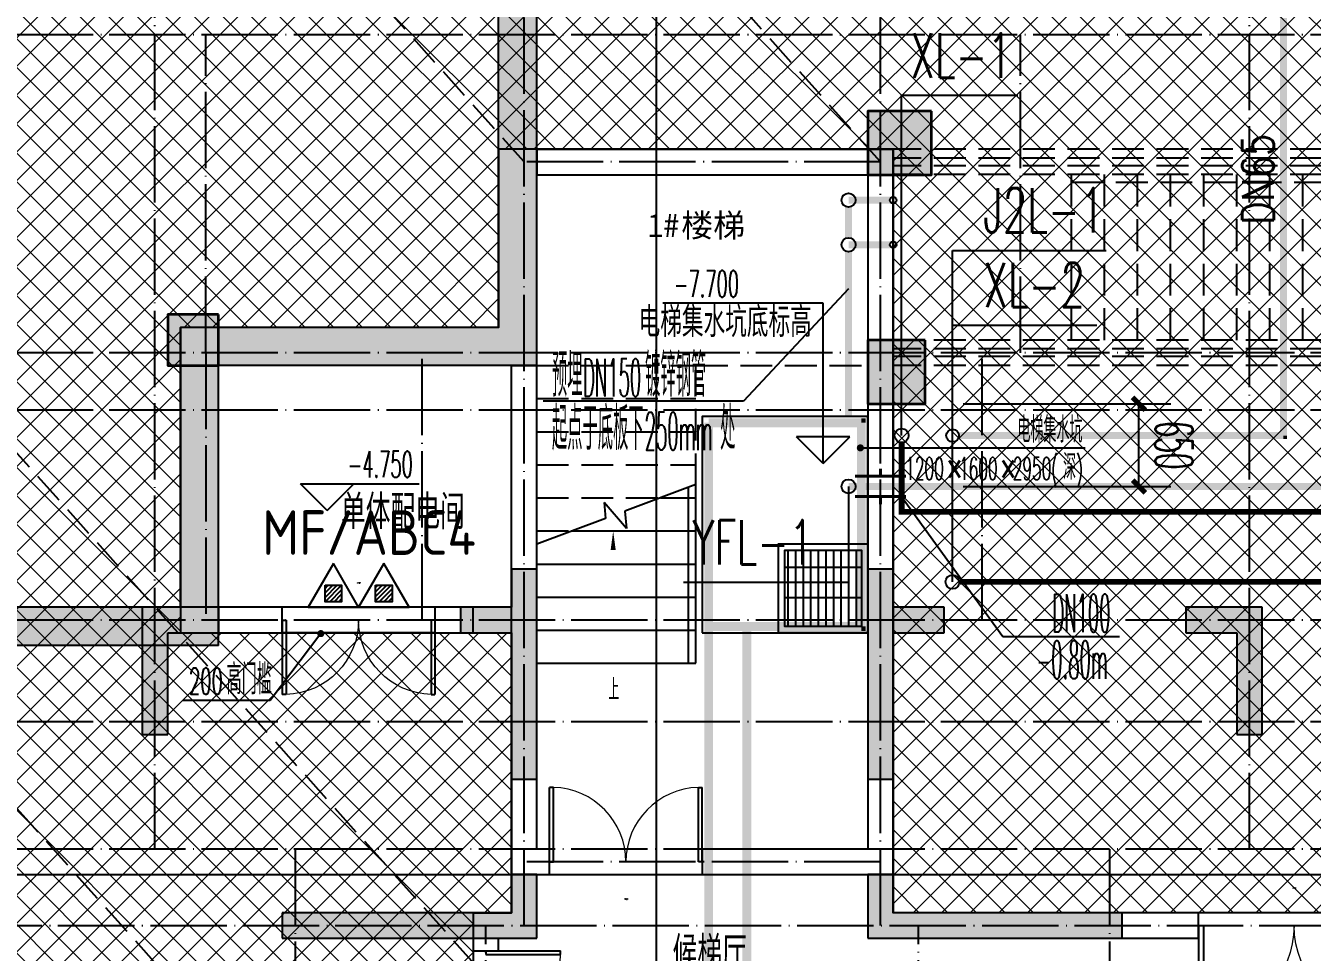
# Model space of a CAD drawing. Extents: x 27938 to 1507990, y 110129 to 923079.
# Drawn here: x 668095 to 678203, y 670650 to 677932 of the extents above; entities that cross this region are included whole.
import ezdxf
from ezdxf.xclip import XClip

# ---------------------------------------------------------------- set-up
doc = ezdxf.new("R2010")
doc.units = 0
doc.header["$LTSCALE"] = 1000
doc.header["$MEASUREMENT"] = 0
doc.header["$XCLIPFRAME"] = 0
for name, pattern in [('#P_--_20B1_001_t3$0$DASH', [0.35, 0.25, -0.1]), ('__DASH', [0.35, 0.25, -0.1]), ('DASH', [0.35, 0.25, -0.1]), ('DOTE', [2.4200000000000004, 2, -0.2, 0.02, -0.2])]:
    doc.linetypes.add(name, pattern=pattern)
for name, color, linetype in [('----建筑底图', 8, 'Continuous'), ('COLUMN', 9, 'Continuous'), ('DIM_ELEV', 3, 'Continuous'), ('DIM_LEAD', 3, 'Continuous'), ('DIM_SYMB', 3, 'Continuous'), ('DIM_不分区消火栓', 1, 'Continuous'), ('DIM_压力废', 3, 'Continuous'), ('DIM_废水', 31, 'Continuous'), ('DIM_给水', 3, 'Continuous'), ('DOOR_FIRE_TEXT', 7, 'Continuous'), ('DOTE', 1, 'Continuous'), ('EQUIP_污水', 7, 'Continuous'), ('EQUIP_消防', 7, 'Continuous'), ('EQUIP_灭火器', 7, 'Continuous'), ('HS-A-墙-砼', 41, 'Continuous'), ('PIPE-不分区消火栓', 1, 'TG_X'), ('PIPE-压力废', 31, 'YF'), ('PIPE-废水', 31, 'TG_F'), ('PIPE-给水中', 72, 'J2'), ('PUB_HATCH', 8, 'Continuous'), ('PUB_TEXT', 4, 'Continuous'), ('STAIR', 2, 'Continuous'), ('TEXT_灭火器', 7, 'Continuous'), ('TEXT_给水', 7, 'Continuous'), ('TWT_LEAD', 3, 'Continuous'), ('VALVE_污水', 7, 'Continuous'), ('VPIPE-不分区消火栓', 1, 'Continuous'), ('VPIPE-压力废', 31, 'YF'), ('VPIPE-废水', 31, 'Continuous'), ('VPIPE-给水中', 72, 'J2'), ('WALL', 9, 'Continuous'), ('WINDOW', 4, 'Continuous'), ('人防集水坑', 11, 'Continuous'), ('排水', 155, 'Continuous')]:
    doc.layers.add(name, color=color, linetype=linetype)
doc.layers.add('填充', color=251, linetype='Continuous', lineweight=5)
doc.layers.add('砼柱', color=2, linetype='Continuous', lineweight=35)
doc.styles.add('_TCH_DIM', font='SIMPLEX.shx', dxfattribs={"width": 0.7, "bigfont": 'GBCBIG.shx'})
doc.styles.add('_TCH_DIM_T3', font='SIMPLEX.shx', dxfattribs={"width": 0.4941176470588236, "bigfont": 'GBCBIG.shx'})
doc.styles.add('_TCH_WINDOW', font='SIMPLEX.shx', dxfattribs={"width": 0.7, "height": 3.5, "bigfont": 'GBCBIG.shx'})
doc.styles.add('_TWT_PIPEDN', font='SIMPLEX', dxfattribs={"width": 0.8, "height": 3.5, "bigfont": 'HZTXT'})
doc.styles.add('_TWT_SERIAL', font='SIMPLEX', dxfattribs={"width": 0.8, "height": 3.5, "bigfont": 'HZTXT'})
doc.styles.get("Standard").update_dxf_attribs({"font": 'gbenor.shx', "bigfont": 'gbcbig.shx'})
doc.styles.add('TG_LINETYPE', font='SIMPLEX', dxfattribs={"width": 0.8, "height": 3, "bigfont": 'HZTXT'})
doc.styles.add('黑体', font='simhei.ttf')
doc.linetypes.add('J2', pattern='A,3,-0.2,["J2",Standard,S=0.25,R=0,X=-0.1,Y=-0.115],-0.35', length=3.55)
doc.linetypes.add('TG_F', pattern='A,2,-0.3,["F",TG_LINETYPE,S=0.1,R=0,X=-0.23,Y=-0.15],0', length=2.3)
doc.linetypes.add('TG_X', pattern='A,2,-0.229,["X",TG_LINETYPE,S=0.1,R=0,X=-0.229,Y=-0.15],0', length=2.229)
doc.linetypes.add('YF', pattern='A,3,-0.2,["YF",Standard,S=0.25,R=0,X=-0.1,Y=-0.115],-0.35', length=3.55)
doc.dimstyles.new('_TWT_ARCH&&100', dxfattribs={"dimtxt": 297.5, "dimasz": 100, "dimexe": 250, "dimexo": 300, "dimgap": 126.25, "dimtad": 1, "dimdec": 0, "dimzin": 0, "dimdsep": 46, "dimtxsty": '_TCH_DIM_T3', "dimblk": 'ARCHTICK', "dimcen": 0.09, "dimclrt": 7, "dimazin": 2, "dimtfac": 1, "dimtdec": 0, "dimtix": 1, "dimtmove": 2, "dimatfit": 3, "dimfxl": 1, "dimtolj": 1, "dimtzin": 0, "dimarcsym": 0})

# ---------------------------------------------------------------- blocks, each defined once
blk = doc.blocks.new('GFDGFSDFGD')
at = {"layer": 'PUB_HATCH'}
for points in [[(431616.5784086126, 374623.7242225614), (431616.5784086351, 373473.7248242751), (431816.5784082889, 373473.7248242749), (431816.5784085724, 375123.7248243011), (431616.5784088663, 375123.7248243011), (431616.5784092962, 374823.7242225614), (431216.5784092962, 374823.7242225614), (431216.5784092962, 374623.7242225614)], [(434616.5789967587, 374623.7242225614), (435016.5789960751, 374623.7242225614), (435016.5789960751, 374823.7242225614), (434616.5789960751, 374823.7242225614), (434616.5789965685, 375123.7248242187), (434416.5789968091, 375123.7248242187), (434416.5789970692, 373473.7248242476), (434616.5789967632, 373473.7248242477)], [(429316.494110341, 374823.7249912273), (428716.5787012752, 374823.7248459149), (428716.579271425, 373823.7238780342), (428916.5784529157, 373823.7245942427), (428916.5784000906, 374623.7242368265), (429316.4940420731, 374623.7240320508)], [(436916.6632950304, 374823.7249912273), (436916.6633632982, 374623.7240320508), (437316.5790052807, 374623.7242368265), (437316.5789524557, 373823.7245942427), (437516.5781339463, 373823.7238780342), (437516.5787040961, 374823.7248459149)], [(429816.3632568927, 372423.1719372816), (429816.5792986467, 372223.9949703271), (431816.5755195939, 372223.9953519432), (431816.5779332471, 372723.9945991393), (431616.5783280693, 372723.9945463392), (431616.57856569, 372423.9929713549), (430016.5799077351, 372423.9946691427)], [(436416.7941484787, 372423.1719372816), (436216.5774976362, 372423.9946691427), (434616.5788396813, 372423.9929713549), (434616.5790773536, 372723.9945462113), (434416.5794721228, 372723.9945990114), (434416.5818857774, 372223.9953519432), (436416.5781067247, 372223.9949703271)]]:
    blk.add_hatch(color=0, dxfattribs=at).paths.add_polyline_path(points)
at = {"layer": 'COLUMN', "color": 0}
for p, q in [((431816.5784085724, 375123.7248243011), (431616.5784088663, 375123.7248243011)), ((431616.5784088663, 375123.7248243011), (431616.5784092962, 374823.7242225614)), ((431816.5784082889, 373473.7248242749), (431816.5784085724, 375123.7248243011)), ((434616.5789965685, 375123.7248242187), (434416.5789968091, 375123.7248242187)), ((434416.5789968091, 375123.7248242187), (434416.5789970692, 373473.7248242476)), ((434616.5789960751, 374823.7242225614), (434616.5789965685, 375123.7248242187)), ((429316.494110341, 374823.7249912273), (428716.5787012752, 374823.7248459149)), ((428716.5787012752, 374823.7248459149), (428716.579271425, 373823.7238780342)), ((429316.4940420731, 374623.7240320508), (429316.494110341, 374823.7249912273)), ((431616.5784092962, 374823.7242225614), (431216.5784092962, 374823.7242225614)), ((431216.5784092962, 374823.7242225614), (431216.5784092962, 374623.7242225614)), ((435016.5789960751, 374823.7242225614), (434616.5789960751, 374823.7242225614)), ((435016.5789960751, 374623.7242225614), (435016.5789960751, 374823.7242225614)), ((436916.6632950304, 374823.7249912273), (436916.6633632982, 374623.7240320508)), ((437516.5787040961, 374823.7248459149), (436916.6632950304, 374823.7249912273)), ((437516.5781339463, 373823.7238780342), (437516.5787040961, 374823.7248459149)), ((428916.5784529157, 373823.7245942427), (428916.5784000906, 374623.7242368265)), ((428916.5784000906, 374623.7242368265), (429316.4940420731, 374623.7240320508)), ((431216.5784092962, 374623.7242225614), (431616.5784086126, 374623.7242225614)), ((431616.5784086126, 374623.7242225614), (431616.5784086351, 373473.7248242751)), ((434616.5789967587, 374623.7242225614), (435016.5789960751, 374623.7242225614)), ((434616.5789967632, 373473.7248242477), (434616.5789967587, 374623.7242225614)), ((436916.6633632982, 374623.7240320508), (437316.5790052807, 374623.7242368265)), ((437316.5790052807, 374623.7242368265), (437316.5789524557, 373823.7245942427)), ((428716.579271425, 373823.7238780342), (428916.5784529157, 373823.7245942427)), ((437316.5789524557, 373823.7245942427), (437516.5781339463, 373823.7238780342)), ((431616.5784086351, 373473.7248242751), (431816.5784082889, 373473.7248242749)), ((434416.5789970692, 373473.7248242476), (434616.5789967632, 373473.7248242477)), ((431816.5779332471, 372723.9945991393), (431616.5783280693, 372723.9945463392)), ((431616.5783280693, 372723.9945463392), (431616.57856569, 372423.9929713549)), ((431816.5755195939, 372223.9953519432), (431816.5779332471, 372723.9945991393)), ((434616.5790773536, 372723.9945462113), (434416.5794721228, 372723.9945990114)), ((434416.5794721228, 372723.9945990114), (434416.5818857774, 372223.9953519432)), ((434616.5788396813, 372423.9929713549), (434616.5790773536, 372723.9945462113)), ((430016.5799077351, 372423.9946691427), (429816.3632568927, 372423.1719372816)), ((429816.3632568927, 372423.1719372816), (429816.5792986467, 372223.9949703271)), ((431616.57856569, 372423.9929713549), (430016.5799077351, 372423.9946691427)), ((436216.5774976362, 372423.9946691427), (434616.5788396813, 372423.9929713549)), ((436416.7941484787, 372423.1719372816), (436216.5774976362, 372423.9946691427)), ((436416.5781067247, 372223.9949703271), (436416.7941484787, 372423.1719372816)), ((429816.5792986467, 372223.9949703271), (431816.5755195939, 372223.9953519432)), ((434416.5818857774, 372223.9953519432), (436416.5781067247, 372223.9949703271))]:
    blk.add_line(p, q, dxfattribs=at)
blk = doc.blocks.new('FSFSFASFSFESFSEF')
at = {"layer": '人防集水坑', "linetype": '#P_--_20B1_001_t3$0$DASH'}
for points in [[(287066.5787021446, 762315.5335229032), (287066.5787021536, 762350.5335229018), (287101.5787021637, 762350.5335229032)], [(287066.5787021446, 762315.5335229032), (287101.5787021536, 762315.5335229018), (287101.5787021637, 762350.5335229032)], [(287066.5787021446, 760715.5335229153), (287101.5787021536, 760715.5335229018), (287101.5787021637, 760680.5335229153)], [(287066.5787021446, 760715.5335229153), (287066.5787021536, 760680.5335229018), (287101.5787021637, 760680.5335229153)]]:
    blk.add_hatch(color=0, dxfattribs=at).paths.add_polyline_path(points)
at = {"layer": '人防集水坑', "ltscale": 0.8}
h = blk.add_hatch(dxfattribs=at)
h.set_pattern_fill('GRATE', color=0, scale=75, style=0)
h.set_pattern_definition([(270, (-806039.3574039747, 23438904.07928268), (59.53125, -1.822618869043522e-14), []), (360, (-806039.3574039747, 23438904.07928268), (8.748522416193854e-14, 238.125), [])])
h.paths.add_polyline_path([(286466.5787021541, 761315.5335229017), (287066.5787021541, 761315.5335229017), (287066.5787021541, 760715.5335229017), (286466.5787021541, 760715.5335229017)])
at = {"layer": '人防集水坑', "color": 0, "linetype": '#P_--_20B1_001_t3$0$DASH', "ltscale": 0.5, "const_width": 70}
for points in [[(285866.5787021536, 762315.5335229016), (287066.5787021536, 762315.5335229018)], [(285866.5787021532, 760715.5335229019), (285866.5787021532, 762315.5335229019)], [(287066.5787021536, 760715.5335229018), (287066.5787021536, 762315.5335229018)], [(285866.5787021536, 760715.5335229018), (286166.5787021536, 760715.5335229018)], [(286166.5787021536, 760715.5335229018), (287066.5787021536, 760715.5335229018)]]:
    blk.add_lwpolyline(points, dxfattribs=at)
at = {"layer": '人防集水坑', "color": 0}
for points in [[(287116.5787021541, 760665.5335229017), (286416.5787021541, 760665.5335229017), (286416.5787021541, 761365.5335229017), (287116.5787021541, 761365.5335229017)], [(287066.5787021541, 760715.5335229017), (286466.5787021541, 760715.5335229017), (286466.5787021541, 761315.5335229017), (287066.5787021541, 761315.5335229017)]]:
    blk.add_lwpolyline(points, close=True, dxfattribs=at)
at = {"layer": '排水', "color": 0}
blk.add_lwpolyline([(285816.5787021536, 760665.5335229018), (287116.5787021536, 760665.5335229018), (287116.5787021534, 762365.5335229018), (285816.5787021534, 762365.5335229018)], close=True, dxfattribs=at)
blk = doc.blocks.new('DFBFBFBGF')
at = {"layer": 'STAIR', "color": 0, "linetype": '#P_--_20B1_001_t3$0$DASH'}
for p, q in [((293136.325158803, 754230.1456084143), (287316.5787030022, 754230.1456084143)), ((293136.3251588018, 754030.1456084143), (293136.325158803, 754230.1456084143)), ((293136.3251588031, 754160.1456084616), (287316.5787030022, 754160.1456084708)), ((293136.3251588029, 754100.1456084616), (287316.5787030022, 754100.1456084704)), ((293136.3251588018, 754030.1456084143), (287316.5787030022, 754030.1456084145)), ((293136.325158803, 754030.1456084299), (288716.325158803, 754030.1456084299)), ((288716.325158803, 752730.1456084299), (288716.325158803, 754030.1456084299)), ((288716.325158803, 753970.1456084145), (293136.3251588018, 753970.1456083918)), ((288976.325158803, 752730.1456084299), (288976.325158803, 754030.1456084299)), ((289236.325158803, 752730.1456084299), (289236.325158803, 754030.1456084299)), ((289496.325158803, 752730.1456084299), (289496.325158803, 754030.1456084299)), ((289756.325158803, 752730.1456084299), (289756.325158803, 754030.1456084299)), ((290016.325158803, 752730.1456084299), (290016.325158803, 754030.1456084299)), ((290276.325158803, 752730.1456084299), (290276.325158803, 754030.1456084299)), ((290536.325158803, 752730.1456084299), (290536.325158803, 754030.1456084299)), ((290796.325158803, 752730.1456084299), (290796.325158803, 754030.1456084299)), ((291056.325158803, 752730.1456084299), (291056.325158803, 754030.1456084299)), ((291316.325158803, 752730.1456084299), (291316.325158803, 754030.1456084299)), ((291576.325158803, 752730.1456084299), (291576.325158803, 754030.1456084299)), ((291836.325158803, 752730.1456084299), (291836.325158803, 754030.1456084299)), ((292096.325158803, 752730.1456084299), (292096.325158803, 754030.1456084299)), ((292356.325158803, 752730.1456084299), (292356.325158803, 754030.1456084299)), ((292616.325158803, 752730.1456084299), (292616.325158803, 754030.1456084299)), ((292876.325158803, 752730.1456084299), (292876.325158803, 754030.1456084299)), ((293136.325158803, 752730.1456084299), (293136.325158803, 754030.1456084299)), ((293136.325158803, 752730.1456083826), (287316.5787030022, 752730.1456085002)), ((293136.3251588031, 752660.1456084299), (287316.5787030022, 752660.1456085349)), ((293136.325158803, 752730.1456084299), (288716.325158803, 752730.1456084299)), ((293136.3251588018, 752530.1456083826), (293136.325158803, 752730.1456083826)), ((293136.3251588029, 752600.1456084299), (287316.5787030022, 752600.1456085352)), ((293136.3251588018, 752530.1456083826), (287316.5787030022, 752530.1456085071))]:
    blk.add_line(p, q, dxfattribs=at)
blk.add_lwpolyline([(293136.325158803, 754230.1456084143), (294636.325158803, 754230.1456084143), (294636.325158803, 752530.1456083859), (293136.325158803, 752530.1456083859)], close=True, dxfattribs=at)
blk = doc.blocks.new('A$C7AB33341')
at = {"layer": 'DOTE', "color": 0, "linetype": 'DOTE', "ltscale": 0.3}
for p, q in [((-4699.989201548102, 9100.265607520472), (-7499.989205867867, 9100.265607520356)), ((-9999.79804654984, 7599.994496330735), (-9999.79804654984, 5499.994474944891)), ((-4699.991862563533, 3599.985786821577), (-7499.992391557724, 3599.987828460173)), ((-99.99999996862607, 900.0023731432157), (-100.000002300716, 100.0024483306333)), ((-100, 100.0024483306333), (-4849.805750945117, 100.0024621767225))]:
    blk.add_line(p, q, dxfattribs=at)
blk = doc.blocks.new('$DorLib2D$00000002')
at = {"color": 0}
for p, q in [((-0.5, -5.684341886080802e-17), (-0.5000000000000007, 0.4875)), ((-0.4750000000000007, 0.4875), (-0.5000000000000007, 0.4875)), ((-0.475, -2.842170943040401e-17), (-0.4750000000000007, 0.4875)), ((0.475, -2.842170943040401e-17), (0.4750000000000007, 0.4875)), ((0.4750000000000007, 0.4875), (0.5000000000000007, 0.4875)), ((0.5, -5.684341886080802e-17), (0.5000000000000007, 0.4875)), ((-0.5, -5.684341886080802e-17), (-0.475, -2.842170943040401e-17)), ((0.5, -5.684341886080802e-17), (0.475, -2.842170943040401e-17))]:
    blk.add_line(p, q, dxfattribs=at)
at = {"color": 0, "lineweight": 13}
for centre, start, end in [((-0.4875, -4.263256414560601e-17), 0, 88.53071641864632), ((0.4875, -4.263256414560601e-17), 91.4692835813537, 180)]:
    blk.add_arc(centre, 0.4875, start, end, dxfattribs=at)
blk = doc.blocks.new('A$C74D73064')
at = {"layer": 'PUB_HATCH'}
for points in [[(-59182.59740510673, 66022.25773972174), (-58882.59746295989, 65722.2577397218), (-58882.59563152421, 75219.2564616513), (-59182.59568937722, 74919.25646165128)], [(-55782.58694435784, 67722.2538045363), (-56282.58694435784, 67722.2538045363), (-56282.58694435784, 67222.2538045363), (-55782.58694435784, 67222.2538045363)], [(-61382.59698883787, 66122.2538045363), (-61782.59698883787, 66122.2538045363), (-61782.59698883787, 65722.2538045363), (-61382.59698883787, 65722.2538045363)], [(-61682.59735523505, 63822.25451541512), (-61382.59741308811, 63522.25451541522), (-61382.59698883151, 65722.2577397218), (-61682.59693097844, 66022.25773972175)], [(-58882.59746295989, 65722.2577397218), (-59182.59740510673, 66022.25773972174), (-61682.59693097844, 66022.25773972175), (-61382.59698883151, 65722.2577397218)], [(-55832.58694435784, 65922.2538045363), (-56282.58694435784, 65922.2538045363), (-56282.58694435784, 65422.2538045363), (-55832.58694435784, 65422.2538045363)], [(-61382.59741308811, 63522.25451541522), (-61682.59735523505, 63822.25451541512), (-70182.59762021458, 63822.25451541513), (-69882.59762122245, 63522.25451541522)]]:
    blk.add_hatch(color=0, dxfattribs=at).paths.add_polyline_path(points)
at = {"layer": '填充'}
h = blk.add_hatch(dxfattribs=at)
h.set_pattern_fill('ANSI37', color=0, scale=100, style=0)
h.set_pattern_definition([(45, (-58932.59737397294, 57522.26104246161), (-112.2532015133644, 112.2532015133644), []), (135, (-58932.59737397294, 57522.26104246161), (-112.2532015133644, -112.2532015133644), [])])
h.paths.add_polyline_path([(-28582.20772475161, 63622.2570350687), (-28582.20890245802, 65922.252540029), (-31082.20886589878, 65922.25773966254), (-31082.20886430296, 67422.25669230393), (-34082.20887118683, 67422.25669230393), (-34082.5505323289, 61422.52727940516), (-34382.55262216722, 61422.52582009928), (-34382.55222541018, 59622.25773173547), (-33932.5515145692, 59622.2577317995), (-33932.55151562626, 57522.26104230864), (-31232.5515145688, 57522.26104231901), (-31232.55151457246, 58222.25803410448), (-26482.5588239741, 58222.25908061885), (-26482.55882388545, 61422.52588570467), (-31082.54780066613, 61422.5036801016), (-31082.20886828407, 63622.25710920373)], flags=16)
h.paths.add_polyline_path([(-59182.59378983884, 67422.25693499309), (-59182.60076967761, 66022.25774936203), (-61682.59744094015, 66022.25774936262), (-61682.59688383213, 63622.25835219189), (-59082.59691299131, 63622.25281810621), (-59082.59639067558, 61422.52727955813), (-59382.5984805139, 61422.52582025225), (-59382.59808375686, 59622.25773188844), (-58932.59737291589, 59622.25773195247), (-58932.59737397294, 57522.26104246161), (-56232.59737291548, 57522.26104247198), (-56232.59737291915, 58222.25803425745), (-51482.60468232079, 58222.25908077182), (-51482.60468223214, 61422.52588585764), (-56082.59365901281, 61422.50368025457), (-56082.58671280812, 67422.25358231028)], flags=16)
h.paths.add_polyline_path([(-72082.59762963868, 70322.25773198775), (-18082.61076209735, 70322.25773198775), (-18082.61076209735, 50822.25773316459), (-72082.59762963868, 50822.25773316459)])
at = {"color": 0}
blk.add_lwpolyline([(-59182.59378983884, 67422.25693499309), (-59182.60076967761, 66022.25774936203), (-61682.59744094015, 66022.25774936262), (-61682.59688383213, 63622.25835219189), (-59082.59691299131, 63622.25281810621), (-59082.59639067558, 61422.52727955813), (-59382.5984805139, 61422.52582025225), (-59382.59808375686, 59622.25773188844), (-58932.59737291589, 59622.25773195247), (-58932.59737397294, 57522.26104246161), (-56232.59737291548, 57522.26104247198), (-56232.59737291915, 58222.25803425745), (-51482.60468232079, 58222.25908077182), (-51482.60468223214, 61422.52588585764), (-56082.59365901281, 61422.50368025457), (-56082.58671280812, 67422.25358231028)], close=True, dxfattribs=at)
at = {"layer": 'DIM_ELEV', "color": 0}
for p, q in [((-56632.04308369255, 66211.45579817286), (-57892.46873251133, 66211.45579817286)), ((-56632.04308369255, 64951.22193947888), (-56632.04308369255, 66211.45579817286)), ((-56632.04308369255, 64951.22193947888), (-56842.04308369255, 65161.22193947888)), ((-56422.04308369255, 65161.22193947888), (-56842.04308369255, 65161.22193947888)), ((-56632.04308369255, 64951.22193947888), (-56422.04308369255, 65161.22193947888)), ((-60528.90542735043, 64582.87010538171), (-60738.90542735043, 64792.87010538171)), ((-60738.90542735043, 64792.87010538171), (-59808.0167658343, 64792.87010538171)), ((-60528.90542735043, 64582.87010538171), (-60318.90542735043, 64792.87010538171))]:
    blk.add_line(p, q, dxfattribs=at)
at = {"layer": 'DIM_LEAD', "color": 0}
for p, q in [((-56340.35595190816, 65075.05662224232), (-55652.77511816157, 65075.05662224232)), ((-55652.77511816157, 65075.05662224232), (-54573.21056198133, 65075.05662224232)), ((-60579.79438868334, 63615.69421424752), (-60977.78434848686, 63089.71394775994)), ((-60977.78434848686, 63089.71394775994), (-61663.82827405348, 63089.71394775994))]:
    blk.add_line(p, q, dxfattribs=at)
at = {"layer": 'DIM_LEAD', "color": 0, "const_width": 28}
for points in [[(-56354.35595190816, 65075.05662224232, 1), (-56326.35595190816, 65075.05662224232, 1)], [(-60571.34685480817, 63626.85840572867, 1), (-60588.2419225585, 63604.53002276636, 1)]]:
    blk.add_lwpolyline(points, format="xyb", close=True, dxfattribs=at)
at = {"layer": 'DIM_SYMB', "color": 0}
blk.add_lwpolyline([(-58282.60464031767, 63317.35803050257, 0, 0, 0), (-58282.59949899872, 64422.24947791151, 0, 40.00000000000001, 0), (-58282.60019698389, 64272.24947791313, 0, 0, 0)], format="xyseb", dxfattribs=at)
at = {"layer": 'DOTE', "color": 0}
for p, q in [((-57944.96489887091, 128076.6066358481), (-57944.96489887091, 3986.254199284944)), ((186069.1586907371, 61719.25646165141), (-82096.49317365023, 61719.25646165141))]:
    blk.add_line(p, q, dxfattribs=at)
at = {"layer": 'HS-A-墙-砼', "color": 0}
for p, q in [((-58882.59746295989, 65722.2577397218), (-58882.59563152421, 75219.2564616513)), ((-59182.59740510673, 66022.25773972174), (-59182.59568937722, 74919.25646165128)), ((-61682.59735523505, 63822.25451541512), (-61682.59693097844, 66022.25773972175)), ((-59182.59740510673, 66022.25773972174), (-61682.59693097844, 66022.25773972175)), ((-61382.59741308811, 63522.25451541522), (-61382.59698883151, 65722.2577397218)), ((-58882.59746295989, 65722.2577397218), (-61382.59698883151, 65722.2577397218)), ((-61682.59735523505, 63822.25451541512), (-70182.59762021458, 63822.25451541513)), ((-61382.59741308811, 63522.25451541522), (-69882.59762122245, 63522.25451541522))]:
    blk.add_line(p, q, dxfattribs=at)
at = {"layer": 'PIPE-废水', "color": 0, "linetype": 'DASH', "ltscale": 0.5, "const_width": 70}
for points in [[(-57532.5970762308, 59622.24772421666), (-57532.5970762308, 63672.24773198785)], [(-57232.5970762308, 59622.24772421666), (-57232.5970762308, 63672.24773198785)]]:
    blk.add_lwpolyline(points, dxfattribs=at)
at = {"layer": 'PUB_HATCH', "color": 0}
for points in [[(-55782.58694435784, 67722.2538045363), (-56282.58694435784, 67722.2538045363), (-56282.58694435784, 67222.2538045363), (-55782.58694435784, 67222.2538045363)], [(-61382.59698883787, 66122.2538045363), (-61782.59698883787, 66122.2538045363), (-61782.59698883787, 65722.2538045363), (-61382.59698883787, 65722.2538045363)], [(-55832.58694435784, 65922.2538045363), (-56282.58694435784, 65922.2538045363), (-56282.58694435784, 65422.2538045363), (-55832.58694435784, 65422.2538045363)]]:
    blk.add_lwpolyline(points, close=True, dxfattribs=at)
at = {"layer": 'STAIR', "color": 0, "linetype": '#P_--_20B1_001_t3$0$DASH'}
for p, q in [((-58882.60433827841, 63382.25250251812), (-58882.59344976198, 65722.25250249279)), ((-58882.59344976198, 65722.25250249279), (-57632.59344977552, 65722.2466859776)), ((-57632.60433829195, 63382.24668600294), (-57632.59344977552, 65722.2466859776)), ((-57632.59344977542, 65722.24668597756), (-56282.59707579028, 65722.24668550445)), ((-58882.59465959714, 65462.2525024956), (-57632.59465961067, 65462.24668598042)), ((-58882.5958694323, 65202.25250249842), (-57632.59586944583, 65202.24668598323)), ((-58882.59707926746, 64942.25250250124), (-57632.59707928099, 64942.24668598605)), ((-58882.59828910261, 64682.25250250405), (-57632.59828911615, 64682.24668598887)), ((-58882.59949893778, 64422.25250250686), (-57632.59949895131, 64422.24668599167)), ((-58882.60070877294, 64162.25250250968), (-57632.60070878647, 64162.24668599449)), ((-58882.6019186081, 63902.25250251249), (-57632.60191862163, 63902.24668599731)), ((-58882.60312844325, 63642.25250251531), (-57632.60312845679, 63642.24668600012)), ((-58882.60433827841, 63382.25250251812), (-57632.60433829195, 63382.24668600294))]:
    blk.add_line(p, q, dxfattribs=at)
at = {"layer": 'STAIR', "color": 0}
for p, q in [((-57632.59780518281, 64786.24645332718), (-58192.15412705467, 64576.75153512669)), ((-57632.60433829241, 63382.24645334238), (-57632.59780518279, 64786.24645332769)), ((-58179.15483227047, 64442.37885064352), (-58353.93002822859, 64646.82902421913)), ((-58353.93002822859, 64646.82902421913), (-58341.73306468378, 64520.74997446471)), ((-57910.37606689267, 64682.24774588727), (-57632.59828911686, 64682.24645332831)), ((-58341.73306468378, 64520.74997446471), (-58882.59998287248, 64318.25226984733)), ((-58192.15412705467, 64576.75153512669), (-58179.15483227047, 64442.37885064352)), ((-58604.8217211642, 64422.25097728727), (-57632.59949895197, 64422.24645333111)), ((-58882.60433827888, 63382.25226985733), (-58882.59998287245, 64318.25226984757)), ((-58882.60070877355, 64162.25226984888), (-57632.60070878708, 64162.24645333393)), ((-58882.60191860866, 63902.2522698517), (-57632.60191862219, 63902.24645333675)), ((-58882.60312844377, 63642.25226985451), (-57632.6031284573, 63642.24645333956)), ((-58882.60433827888, 63382.25226985733), (-57632.60433829241, 63382.24645334238))]:
    blk.add_line(p, q, dxfattribs=at)
blk.add_lwpolyline([(-57692.59809427167, 64763.7826634238), (-57692.60574433522, 63382.24713994167)], dxfattribs=at)
at = {"layer": 'WALL', "color": 0}
for p, q in [((-58882.59715436398, 67422.25669348426), (-56082.59737014955, 67422.25669350201)), ((-58882.59715436398, 67422.25669348426), (-58882.59715436272, 67222.25669348426)), ((-56082.59737014955, 67422.25669350201), (-56082.59747713938, 61822.24911012089)), ((-58882.59715436272, 67222.25669348426), (-56282.5973739706, 67222.25669350055)), ((-56282.5973739706, 67222.25669350055), (-56282.59747522887, 61922.24903371585)), ((-59082.59737921844, 65722.25771768419), (-58882.59737921844, 65722.25776176174)), ((-59082.5965197038, 61822.24689151712), (-59082.59737921844, 65722.25771768419)), ((-58882.59654174258, 61922.24699208063), (-58882.59737921844, 65722.25776176174)), ((-60882.59799907183, 63822.25710923465), (-61382.59737451679, 63822.25710921641)), ((-61382.59737451679, 63822.25710921641), (-61382.59737450953, 63622.25710921641)), ((-60882.59799906456, 63622.25710923451), (-60882.59799907183, 63822.25710923465)), ((-59382.29384102843, 63822.25710928906), (-59682.59799907123, 63822.25710927822)), ((-59682.59799907123, 63822.25710927822), (-59682.59799906397, 63622.25710927809)), ((-59382.29384102117, 63622.25710928906), (-59382.29384102843, 63822.25710928906)), ((-61382.59737450953, 63622.25710921641), (-60882.59799906456, 63622.25710923451)), ((-59682.59799906397, 63622.25710927809), (-59382.29384102117, 63622.25710928906)), ((-58782.59654172447, 61922.24707060506), (-58882.59654174258, 61922.24699208063)), ((-58782.59638467555, 61722.2470706052), (-58782.59654172447, 61922.24707060506)), ((-56282.59747522887, 61922.24903371585), (-57582.59654172484, 61922.24801289858)), ((-57582.59654172484, 61922.24801289858), (-57582.59638467592, 61722.24801289873)), ((-59082.59640203213, 61422.52679305666), (-59082.59651970379, 61822.24688411749)), ((-56082.59747713938, 61822.24911012089), (-56082.59748477599, 61422.52492055506)), ((-58882.5964902652, 61722.24699208066), (-58782.59638467555, 61722.2470706052)), ((-58882.59634315556, 61222.5267930562), (-58882.5964902652, 61722.24699208066)), ((-57582.59638467592, 61722.24801289873), (-56282.59747905054, 61722.24903371586)), ((-56282.59747905054, 61722.24903371586), (-56282.59748859792, 61222.52492056234)), ((-59382.59848051782, 61422.52679305666), (-59382.59841446266, 61122.80381381977)), ((-59382.59848051782, 61422.52679305666), (-59082.59640203213, 61422.52679305666)), ((-53682.59649642844, 61422.52492046798), (-56082.59748477599, 61422.52492055506)), ((-53682.5964964357, 61222.52492046804), (-53682.59649642844, 61422.52492046798)), ((-59182.59841446224, 61122.80385789731), (-59182.59843644001, 61222.52679305621)), ((-59182.59843644001, 61222.52679305621), (-58882.59634315556, 61222.5267930562)), ((-56282.59748859792, 61222.52492056234), (-53682.5964964357, 61222.52492046804)), ((-59382.59841446266, 61122.80381381977), (-59182.59841446224, 61122.80385789731))]:
    blk.add_line(p, q, dxfattribs=at)
at = {"layer": 'WINDOW', "color": 0}
for p, q in [((-59682.59799907143, 63822.25710927815), (-60882.59799907143, 63822.25710923457)), ((-59682.59799906417, 63622.25710927815), (-60882.59799906417, 63622.25710923457))]:
    blk.add_line(p, q, dxfattribs=at)
at = {"layer": '填充', "color": 0}
blk.add_lwpolyline([(-59182.59378983884, 67422.25693499309), (-59182.60076967761, 66022.25774936203), (-61682.59744094015, 66022.25774936262), (-61682.59688383213, 63622.25835219189), (-59082.59691299131, 63622.25281810621), (-59082.59639067558, 61422.52727955813), (-59382.5984805139, 61422.52582025225), (-59382.59808375686, 59622.25773188844), (-58932.59737291589, 59622.25773195247), (-58932.59737397294, 57522.26104246161), (-56232.59737291548, 57522.26104247198), (-56232.59737291915, 58222.25803425745), (-51482.60468232079, 58222.25908077182), (-51482.60468223214, 61422.52588585764), (-56082.59365901281, 61422.50368025457), (-56082.58671280812, 67422.25358231028)], close=True, dxfattribs=at)
at = {"layer": '砼柱', "color": 0, "lineweight": 35}
for points in [[(-55782.58694435784, 67722.2538045363), (-56282.58694435784, 67722.2538045363), (-56282.58694435784, 67222.2538045363), (-55782.58694435784, 67222.2538045363)], [(-61382.59698883787, 66122.2538045363), (-61782.59698883787, 66122.2538045363), (-61782.59698883787, 65722.2538045363), (-61382.59698883787, 65722.2538045363)], [(-55832.58694435784, 65922.2538045363), (-56282.58694435784, 65922.2538045363), (-56282.58694435784, 65422.2538045363), (-55832.58694435784, 65422.2538045363)]]:
    blk.add_lwpolyline(points, close=True, dxfattribs=at)
at = {"color": 169}
for name, p in [('DFBFBFBGF', (-343399.1757780131, -686807.6524115083)), ('A$C7AB33341', (-51482.60468237492, 58222.25908509933)), ('FSFSFASFSFESFSEF', (-343399.1757783845, -697043.285790914)), ('GFDGFSDFGD', (-490699.1757764646, -311001.4670995241))]:
    blk.add_blockref(name, p, dxfattribs=at)
at = {"layer": 'WINDOW', "color": 169}
ref = blk.add_blockref('$DorLib2D$00000002', (-60282.5979990678, 63722.25710925636), dxfattribs=dict(at, xscale=-1200, yscale=1200, zscale=-1200, rotation=180.0000000020808))
ref.add_attrib('A', 'JFM1221', (-60290.92806689708, 64011.7818401476), dxfattribs={"layer": 'DOOR_FIRE_TEXT', "ltscale": 0.5, "height": 5.95, "rotation": 2.080769761488336e-09, "style": '_TCH_WINDOW', "width": 0.4941176470588236})
ref = blk.add_blockref('$DorLib2D$00000002', (-58182.59646320021, 61822.24754175183), dxfattribs=dict(at, xscale=-1200, yscale=-1200, zscale=-1200, rotation=180.0000449912018))
ref.add_attrib('A', 'YFM1221', (-58191.20623117955, 61526.77206384596), dxfattribs={"layer": 'DOOR_FIRE_TEXT', "ltscale": 0.5, "height": 5.95, "rotation": 4.499120182223704e-05, "style": '_TCH_WINDOW', "width": 0.4941176470588236})
ref = blk.add_blockref('$DorLib2D$00000002', (-52932.59649643191, 61322.52492044081), dxfattribs=dict(at, xscale=1500, yscale=-1500, zscale=1500, rotation=359.9999999979221))
ref.add_attrib('A', 'JFM1521', (-52940.9264242153, 61613.13521865427), dxfattribs={"layer": 'DOOR_FIRE_TEXT', "ltscale": 0.5, "height": 5.95, "style": '_TCH_WINDOW', "width": 0.4941176470588236})
ref = blk.add_blockref('$DorLib2D$00000002', (-59282.59828222972, 60522.80383585837), dxfattribs=dict(at, xscale=1200, yscale=-1200, zscale=1200, rotation=90.0000126272882))
ref.add_attrib('A', 'JFM1221', (-59572.12328039391, 60514.47377205054), dxfattribs={"layer": 'DOOR_FIRE_TEXT', "ltscale": 0.5, "height": 5.95, "rotation": 90.0000126272882, "style": '_TCH_WINDOW', "width": 0.4941176470588236})
at = {"layer": 'DIM_ELEV', "color": 0, "style": '_TCH_DIM', "width": 0.4941176470588236}
for s, p in [('-7.700', (-57805.66873251133, 66260.45579817286)), ('-4.750', (-60368.0167658343, 64841.87010538171))]:
    blk.add_text(s, height=208.25, dxfattribs=at).set_placement(p)
at = {"layer": 'DIM_LEAD', "color": 0, "style": '_TCH_DIM'}
for s, height, width, p in [('电梯集水坑', 202.5531914893617, 0.7, (-55106.25311517282, 65117.05662224232)), ('1200', 178.5, 0.4941176470588236, (-55987.44885985367, 64823.05662224232)), ('1600', 178.5, 0.4941176470588236, (-55565.03609389623, 64823.05662224232)), ('2950(', 178.5, 0.4941176470588236, (-55142.62332793877, 64823.05662224232)), ('深', 202.5531914893617, 0.7, (-54747.82332793878, 64823.05662224232)), (')', 178.5, 0.4941176470588236, (-54644.61056198133, 64823.05662224232)), ('×', 202.5531914893617, 0.7, (-55668.24885985367, 64823.05662224232)), ('×', 202.5531914893617, 0.7, (-55245.83609389622, 64823.05662224232)), ('高门槛', 236.3120567375886, 0.7, (-61320.82827405348, 63138.71394775994)), ('200', 208.25, 0.4941176470588236, (-61614.82827405348, 63138.71394775994))]:
    blk.add_text(s, height=height, dxfattribs=dict(at, width=width)).set_placement(p)
at = {"layer": 'DIM_SYMB', "color": 0, "style": '_TCH_DIM', "width": 0.7}
blk.add_text('上', height=168.7943262411347, dxfattribs=at).set_placement((-58319.09423491419, 63092.30803050318))
at = {"layer": 'PUB_TEXT', "color": 0, "style": '黑体'}
for s, p in [('楼梯', (-57747.90839124042, 66732.31531576498)), ('1#', (-58012.5497414514, 66732.31531576498))]:
    blk.add_text(s, height=184.0084388185654, dxfattribs=at).set_placement(p)
at = {"layer": 'PUB_TEXT', "color": 0}
for s, height, p in [('电梯集水坑底标高', 236.3120567375886, (-58083.05039094575, 65946.15104135545)), ('单体配电间', 270.0709219858156, (-60421.03466332029, 64436.42561471148)), ('候梯厅', 270.0709219858156, (-57816.13214925129, 60966.66737714224))]:
    blk.add_text(s, height=height, dxfattribs=at).set_placement(p)
blk = doc.blocks.new('HFHFTHFD')
at = {"layer": 'DOTE', "color": 0, "linetype": 'DOTE', "ltscale": 0.3}
for p, q in [((428816.5787016117, 604548.8100388076), (428816.5787015849, 612948.8100463543)), ((431716.5787021924, 603949.0803065526), (431716.5787021923, 612948.8100463543)), ((434516.5787031293, 603949.0803065526), (434516.5787031293, 612948.8100463543)), ((437416.57870371, 604548.8100388076), (437416.5787037368, 612948.8100463543)), ((472616.5787020951, 610948.8100463543), (418616.5787028495, 610948.8100463543)), ((429216.5787418562, 608448.8079394411), (429216.5792071599, 610948.8075475836)), ((435616.5800621139, 608448.8079394314), (435616.5805274176, 610948.8075475739)), ((472616.5787020951, 608448.8100463543), (418616.5787028495, 608448.8100463543)), ((430916.5787021924, 606348.8100465569), (430916.5787021922, 608448.8100463543)), ((435316.5787031294, 606348.8100465569), (435316.5787031293, 608448.8100463543)), ((472616.5787020951, 607998.8100463543), (418616.5787028495, 607998.8100463543)), ((472616.5787020951, 606348.8100465569), (418616.5787028495, 606348.8100465569)), ((472616.5787020951, 605548.8100406288), (418616.5787028495, 605548.8100406289)), ((472616.5787020951, 604548.8100471114), (418616.5787028495, 604548.8100471116)), ((429916.7956125877, 604548.8100471115), (429916.5572264311, 593448.8100475312)), ((436316.361792734, 604548.8100471115), (436316.6001788905, 593448.8100475312)), ((418616.5787028495, 603949.0803176122), (472616.5787020951, 603949.0802720234)), ((431416.5779594908, 602348.8100463725), (431416.5779592263, 603948.8100463734)), ((434816.5794645891, 602348.8100463725), (434816.5794648536, 603948.8100463734))]:
    blk.add_line(p, q, dxfattribs=at)
blk = doc.blocks.new('$ATTACHMENT$00000214')
h = blk.add_hatch()
h.set_pattern_fill('ANSI31', color=256, scale=200, style=0)
h.set_pattern_definition([(45, (-38543.80223862439, -6842.63859106258), (-17.67766952966369, 17.67766952966369), [])])
h.paths.add_polyline_path([(-64.92232553117356, 1.936813719180464), (64.922325531159, 1.936813719180464), (64.922325531159, -127.9078373431521), (-64.92232553117356, -127.9078373431521)])
for points in [[(0, 171.8081853693711), (-198.3870041439732, -171.8081853693711), (198.3870041439732, -171.8081853693711)], [(-64.92232553117356, 1.936813719180464), (64.922325531159, 1.936813719180464), (64.922325531159, -127.9078373431521), (-64.92232553117356, -127.9078373431521)]]:
    blk.add_lwpolyline(points, close=True)
blk = doc.blocks.new('$TwtSys$00000545')
for p, q in [((0, 343.6163707387168), (-198.3870041440241, 0)), ((198.3870041440241, 0), (0, 343.6163707387168)), ((-198.3870041440241, 0), (198.3870041440241, 0))]:
    blk.add_line(p, q)
at = {"layer": 'EQUIP_消防'}
blk.add_blockref('$ATTACHMENT$00000214', (0, 171.8081853693584), dxfattribs=at)
blk = doc.blocks.new('$TwtSys$00000147')
blk.add_circle((0, 0, 1e-08), 25)
blk = doc.blocks.new('_ArchTick')
at = {"color": 0, "linetype": 'ByBlock', "const_width": 0.4}
blk.add_lwpolyline([(-0.5, -0.5), (0.5, 0.5)], dxfattribs=at)
blk = doc.blocks.new('*D1507')
at = {"layer": 'Defpoints', "color": 0}
for p in [(675160.5400240197, 674961.478561009), (676841.459333816, 674961.4813453787), (675160.5411011076, 674311.2423465585)]:
    blk.add_point(p, dxfattribs=at)
at = {"layer": 'DIM_压力废', "color": 0, "lineweight": -2}
for p, q in [((675460.5400240193, 674961.479057946), (677091.4593338156, 674961.4817594928)), ((676841.4604109039, 674311.2451309281), (676841.459333816, 674961.4813453787)), ((675460.5411011073, 674311.2428434954), (677091.4604109036, 674311.2455450422))]:
    blk.add_line(p, q, dxfattribs=at)
at = {"layer": 'DIM_压力废', "color": 0, "lineweight": -2, "xscale": 100, "yscale": 100, "zscale": 100}
for p, rotation in [((676841.459333816, 674961.4813453787), 90.00009490796126), ((676841.4604109039, 674311.2451309281), 270.0000949079612)]:
    blk.add_blockref('_ArchTick', p, dxfattribs=dict(at, rotation=rotation))
at = {"layer": 'DIM_压力废', "color": 7, "insert": (677116.4598723595, 674636.3636936789), "char_height": 297.5, "attachment_point": 5, "rotation": 270.0000949079613, "style": '_TCH_DIM_T3'}
blk.add_mtext('\\A1;650', dxfattribs=at)
blk = doc.blocks.new('$VALVE$00000553')
at = {"const_width": 30}
for points in [[(0, 100), (0, 175)], [(0, 100), (-250, 100), (-250, 100)], [(0, 100), (250, 100), (250, 100)], [(-250, -100), (-250, -100), (0, -100)], [(250, -100), (250, -100), (0, -100)], [(0, -175), (0, -100)]]:
    blk.add_lwpolyline(points, dxfattribs=at)

msp = doc.modelspace()

# ---------------------------------------------------------------- hatches: boundary and pattern name
at = {"layer": 'PIPE-不分区消火栓'}
for points in [[(674977.0019996415, 674111.068469297), (674954.5019998498, 674111.0661646753), (674954.5043042568, 674088.5684692947)], [(674977.0019996415, 674111.068469297), (674977.001999723, 674088.5684692989), (674954.5043042568, 674088.5684692947)]]:
    msp.add_hatch(color=256, dxfattribs=at).paths.add_polyline_path(points)
at = {"layer": 'PIPE-给水中'}
for points in [[(677976.9405464359, 674711.0690804585), (678004.4405464258, 674711.0690804688), (678004.4405464209, 674683.5690804819)], [(677976.9405464359, 674711.0690804585), (677976.9405464258, 674683.5690804688), (678004.4405464209, 674683.5690804819)]]:
    msp.add_hatch(color=256, dxfattribs=at).paths.add_polyline_path(points)

# ---------------------------------------------------------------- linework, layer by layer
at = {"color": 8, "linetype": '__DASH'}
for p, q in [((672010.3349420172, 676861.482242085), (654687.7042585593, 696215.5177357937)), ((674810.3349408942, 676861.4822420848), (657487.7042574363, 696215.5177357937)), ((672160.3356366496, 667161.4825022775), (654837.7049531917, 686515.5179959862)), ((674660.5313029253, 667161.4825022775), (657337.9006194675, 686515.5179959862))]:
    msp.add_line(p, q, dxfattribs=at)
at = {"layer": 'DIM_不分区消火栓'}
for p, q in [((674976.9405441263, 674711.0690804688), (674976.9405441263, 677382.666)), ((675890.340492791, 677382.666), (674976.9405441263, 677382.666)), ((675376.9405464258, 673561.0684692989), (675376.9405464258, 675579.9349999999)), ((675376.9405464258, 675579.9349999999), (676511.5985954615, 675579.9349999999))]:
    msp.add_line(p, q, dxfattribs=at)
at = {"layer": 'DIM_压力废'}
for p, q in [((674560.1820022212, 674311.4814498954, -1e-08), (674560.1820022211, 673557.5734884539, -1e-08)), ((674560.1820022211, 673557.5734884539, -1e-08), (673263.6605954615, 673557.5734884539, -1e-08))]:
    msp.add_line(p, q, dxfattribs=at)
at = {"layer": 'DIM_废水'}
for p, q in [((674560.1820022294, 675863.3039591404), (673735.685, 674982.1020000001)), ((673735.685, 674982.1020000001), (672159.405, 674982.1020000001))]:
    msp.add_line(p, q, dxfattribs=at)
at = {"layer": 'DIM_给水'}
for p, q in [((675376.9405464258, 674711.0690804688), (675376.9405464258, 676166.247)), ((675376.9405464258, 676166.247), (676584.5105954615, 676166.247))]:
    msp.add_line(p, q, dxfattribs=at)
at = {"layer": 'PIPE-不分区消火栓', "const_width": 45}
for points in [[(674976.9461775509, 674656.0690807573), (674977.0019997318, 674111.0684692581)], [(678826.9405464258, 674111.0684692989), (674977.001999723, 674111.0684692989)]]:
    msp.add_lwpolyline(points, dxfattribs=at)
at = {"layer": 'PIPE-不分区消火栓', "ltscale": 0.5, "const_width": 45}
msp.add_lwpolyline([(675431.9405464258, 673561.0684692989), (679126.9405464258, 673561.0684692989)], dxfattribs=at)
at = {"layer": 'PIPE-压力废', "const_width": 55.00000000000001}
for points in [[(674854.73, 674311.4814498954), (674560.1820022212, 674311.4814498954)], [(680910.1820022212, 674311.4814498954), (674812.729, 674311.4814498954)]]:
    msp.add_lwpolyline(points, dxfattribs=at)
at = {"layer": 'PIPE-废水', "const_width": 55.00000000000001}
for points in [[(674560.1820022296, 676561.4814499973), (674885.1820022506, 676561.4814499975)], [(674560.1820022294, 676266.4814499973), (674560.1820022294, 676506.4814499973)], [(674560.1820022294, 676211.4814499973), (674885.1820022503, 676211.4814499975)], [(674560.1820022294, 674861.4857927551), (674560.1820022294, 676156.4814499973)], [(673460.5295952645, 669161.485784984), (673460.5295952645, 673211.4857927551)], [(673760.5295952645, 669161.485784984), (673760.5295952645, 673211.4857927551)]]:
    msp.add_lwpolyline(points, dxfattribs=at)
at = {"layer": 'PIPE-给水中', "const_width": 55.00000000000001}
msp.add_lwpolyline([(677976.9405464258, 674711.0690804688), (677976.9405464258, 677991.6830247081)], dxfattribs=at)
at = {"layer": 'PIPE-给水中', "ltscale": 0.5, "const_width": 55.00000000000001}
msp.add_lwpolyline([(677976.9405464258, 674711.0690804688), (675426.9405464258, 674711.0690804688)], dxfattribs=at)
at = {"layer": 'TWT_LEAD'}
for p, q in [((674988.2001706694, 674213.8111706849), (675772.1110000001, 673132.1050000157)), ((675772.1110000001, 673132.1050000157), (676689.5630000001, 673132.1050000157))]:
    msp.add_line(p, q, dxfattribs=at)
at = {"layer": 'VPIPE-不分区消火栓'}
for centre in [(674976.9405441263, 674711.0690804688), (675376.9405464258, 673561.0684692989)]:
    msp.add_circle(centre, 55, dxfattribs=at)
at = {"layer": 'VPIPE-压力废'}
msp.add_circle((674560.1820022212, 674311.4814498954), 55, dxfattribs=at)
at = {"layer": 'VPIPE-废水'}
for centre in [(674560.1820022296, 676561.4814499973), (674560.1820022298, 676211.4814499973)]:
    msp.add_circle(centre, 55, dxfattribs=at)
at = {"layer": 'VPIPE-给水中'}
msp.add_circle((675376.9405464258, 674711.0690804688), 50, dxfattribs=at)

# ---------------------------------------------------------------- block references
at = {"layer": '----建筑底图', "color": 8}
ref = msp.add_blockref('A$C74D73064', (730993.1269683774, 609539.2247564725), dxfattribs=at)
XClip(ref).set_block_clipping_path([(-72082.59762963868, 50822.25773316459), (-18082.61076209729, 70322.2577319878)])
at = {"layer": '----建筑底图', "color": 169}
msp.add_blockref('HFHFTHFD', (240293.9511883294, 66912.67244210537), dxfattribs=at)
at = {"color": 8}
msp.add_blockref('GFDGFSDFGD', (240293.9511919126, 298537.7576569484), dxfattribs=at)
at = {"layer": 'EQUIP_污水'}
for p in [(674910.3440778747, 676561.4814499975), (674910.3440778749, 676211.4912380489)]:
    msp.add_blockref('$TwtSys$00000147', p, dxfattribs=at)
at = {"layer": 'EQUIP_灭火器'}
for p in [(670512.1419651619, 673361.4818657289), (670908.9159734499, 673361.4818657289)]:
    msp.add_blockref('$TwtSys$00000545', p, dxfattribs=at)
at = {"layer": 'VALVE_污水', "xscale": 0.8, "yscale": 0.8, "zscale": 0.8}
msp.add_blockref('$VALVE$00000553', (674810.5298914588, 674311.4814498954), dxfattribs=at)

# ---------------------------------------------------------------- texts
at = {"layer": 'DIM_不分区消火栓', "color": 7, "style": '_TWT_SERIAL', "width": 0.6400000000000001}
for s, p in [('XL-1', (675046.9405441263, 677522.666)), ('XL-2', (675620.2652621281, 675719.9349999999))]:
    msp.add_text(s, height=350, dxfattribs=at).set_placement(p)
at = {"layer": 'DIM_压力废', "color": 7, "style": '_TWT_SERIAL', "width": 0.6400000000000001}
msp.add_text('YFL-1', height=350, dxfattribs=at).set_placement((673333.6605954615, 673697.5734884539, -1e-08))
at = {"layer": 'DIM_废水', "color": 7, "style": '_TCH_DIM_T3'}
for s, height, width, p in [('预埋', 337.5886524822695, 0.4941176470588236, (672229.405, 675017.1020000001)), ('镀锌钢管', 337.5886524822695, 0.4941176470588236, (672961.4350375469, 675017.1020000001)), ('DN150', 297.5, 0.3487889273356401, (672472.2585669587, 675017.1020000001)), ('起点于底板下', 337.5886524822695, 0.4941176470588236, (672229.405, 674597.1020000001)), ('处', 337.5886524822695, 0.4941176470588236, (673550.9068773467, 674597.1020000001)), ('250mm', 297.5, 0.3487889273356401, (672957.9657008761, 674597.1020000001))]:
    msp.add_text(s, height=height, dxfattribs=dict(at, width=width)).set_placement(p)
at = {"layer": 'DIM_给水', "color": 7, "style": '_TWT_SERIAL', "width": 0.6400000000000001}
msp.add_text('J2L-1', height=350, dxfattribs=at).set_placement((675618.5105954615, 676306.247))
at = {"layer": 'TEXT_灭火器'}
msp.add_text('MF/ABC4', height=350, dxfattribs=at).set_placement((669952.1956359725, 673773.8215106153))
at = {"layer": 'TEXT_给水', "style": '_TWT_PIPEDN', "width": 0.8}
msp.add_text('DN65', height=250, rotation=90, dxfattribs=at).set_placement((677901.9405464258, 676369.6091176738))
at = {"layer": 'TWT_LEAD', "color": 7, "style": '_TCH_DIM_T3', "width": 0.3487889273356401}
for s, p in [('DN100', (676160.0335882354, 673167.1050000157)), ('-0.80m', (676036.5041764707, 672799.6050000157))]:
    msp.add_text(s, height=297.5, dxfattribs=at).set_placement(p)

# ---------------------------------------------------------------- dimensions: what is measured, and where the dimension line sits
at = {"layer": 'DIM_压力废'}
dim = msp.add_aligned_dim(p1=(675160.5411011075, 674311.2423465584), p2=(675160.5400240195, 674961.4785610088), distance=-1680.9193097987225, dimstyle='_TWT_ARCH&&100', dxfattribs=at)
dim.commit()
dim.dimension.update_dxf_attribs({"geometry": '*D1507', "text_midpoint": (677116.4598723595, 674636.3636936789)})

doc.saveas('drawing.dxf')
